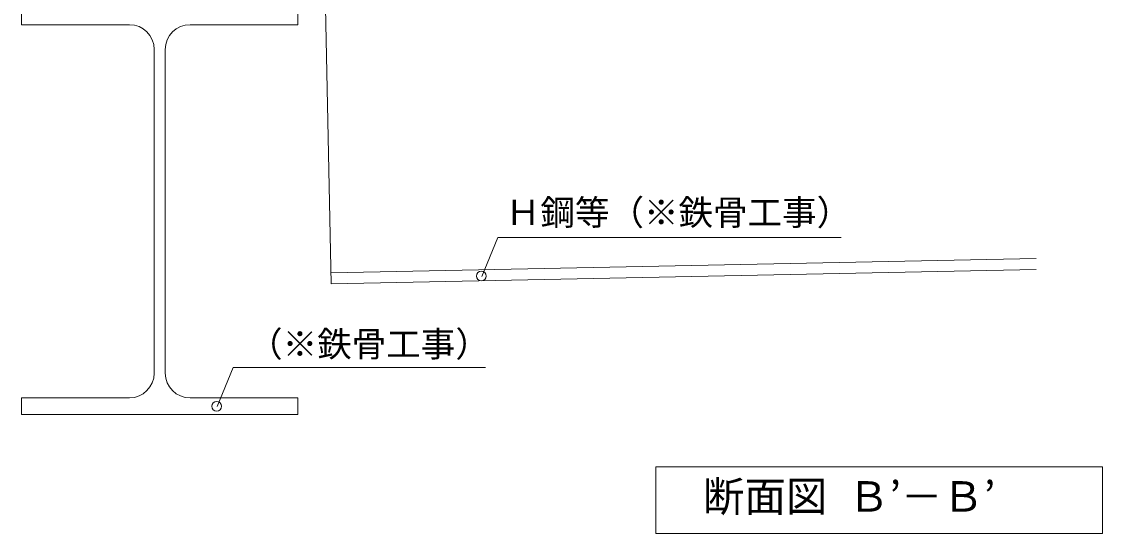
# Model space of a CAD drawing. Units: millimetres at full size, sheet at 1:10; details may follow other scales. Extents: x -4335 to 3998, y -1327 to 1433.
# Drawn here: x 2114 to 2896, y 259 to 629 of the extents above; entities that cross this region are included whole.
import ezdxf
from ezdxf.enums import TextEntityAlignment as Align

# ---------------------------------------------------------------- set-up
doc = ezdxf.new("R2010")
doc.units = ezdxf.units.MM
doc.header["$LTSCALE"] = 10
doc.layers.add('A-0', color=4, linetype='Continuous', lineweight=5)
doc.styles.add('ＭＳ ゴシック', font='')
doc.styles.get('ＭＳ ゴシック').set_extended_font_data('MS Gothic')

msp = doc.modelspace()

# ---------------------------------------------------------------- linework, layer by layer
at = {"layer": 'A-0', "color": 3}
for p, q in [((2113.76, 639.07), (2113.76, 627.07)), ((2313.76, 639.07), (2313.76, 627.07)), ((2333.76, 639.48), (2337.82, 439.52)), ((2191.76, 627.07), (2113.76, 627.07)), ((2235.76, 627.07), (2313.76, 627.07)), ((2209.76, 375.07), (2209.76, 609.07)), ((2217.76, 375.07), (2217.76, 609.07)), ((2446.95, 444.99), (2458.5, 473.17)), ((2458.5, 473.17), (2707.01, 473.17)), ((2337.66, 447.52), (2848.27, 457.89)), ((2337.82, 439.52), (2848.27, 449.88)), ((2113.76, 357.07), (2113.76, 345.07)), ((2191.76, 357.07), (2113.76, 357.07)), ((2235.76, 357.07), (2313.76, 357.07)), ((2313.76, 357.07), (2313.76, 345.07)), ((2113.76, 345.07), (2313.76, 345.07))]:
    msp.add_line(p, q, dxfattribs=at)
at = {"layer": 'A-0', "color": 6}
for p, q in [((2572.92, 307.35), (2896.09, 307.35)), ((2896.09, 307.35), (2896.09, 259.12))]:
    msp.add_line(p, q, dxfattribs=at)
at = {"layer": 'A-0', "color": 3}
msp.add_lwpolyline([(2255.37, 350.81), (2266.93, 378.99), (2449.62, 378.99)], dxfattribs=at)
at = {"layer": 'A-0', "color": 6}
msp.add_lwpolyline([(2896.09, 259.12), (2572.92, 259.12), (2572.92, 307.35)], dxfattribs=at)
at = {"layer": 'A-0', "color": 3}
for centre in [(2446.55, 445.23), (2254.97, 351.05)]:
    msp.add_circle(centre, 3.5, dxfattribs=at)
for centre, start, end in [((2191.76, 609.07), 0, 90), ((2235.76, 609.07), 90, 180), ((2191.76, 375.07), 270, 0), ((2235.76, 375.07), 180, 270)]:
    msp.add_arc(centre, 18, start, end, dxfattribs=at)

# ---------------------------------------------------------------- texts
at = {"layer": 'A-0', "color": 3, "style": 'ＭＳ ゴシック'}
for s, p in [('Ｈ鋼等（※鉄骨工事）', (2464.25, 476.59)), ('（※鉄骨工事）', (2277.71, 381.43))]:
    msp.add_text(s, height=18.33, dxfattribs=at).set_placement(p, align=Align.BOTTOM_LEFT)
at = {"layer": 'A-0', "color": 6, "style": 'ＭＳ ゴシック'}
msp.add_text('断面図 Ｂ’－Ｂ’', height=21.99, dxfattribs=at).set_placement((2607, 268.24), align=Align.BOTTOM_LEFT)

doc.saveas('drawing.dxf')
